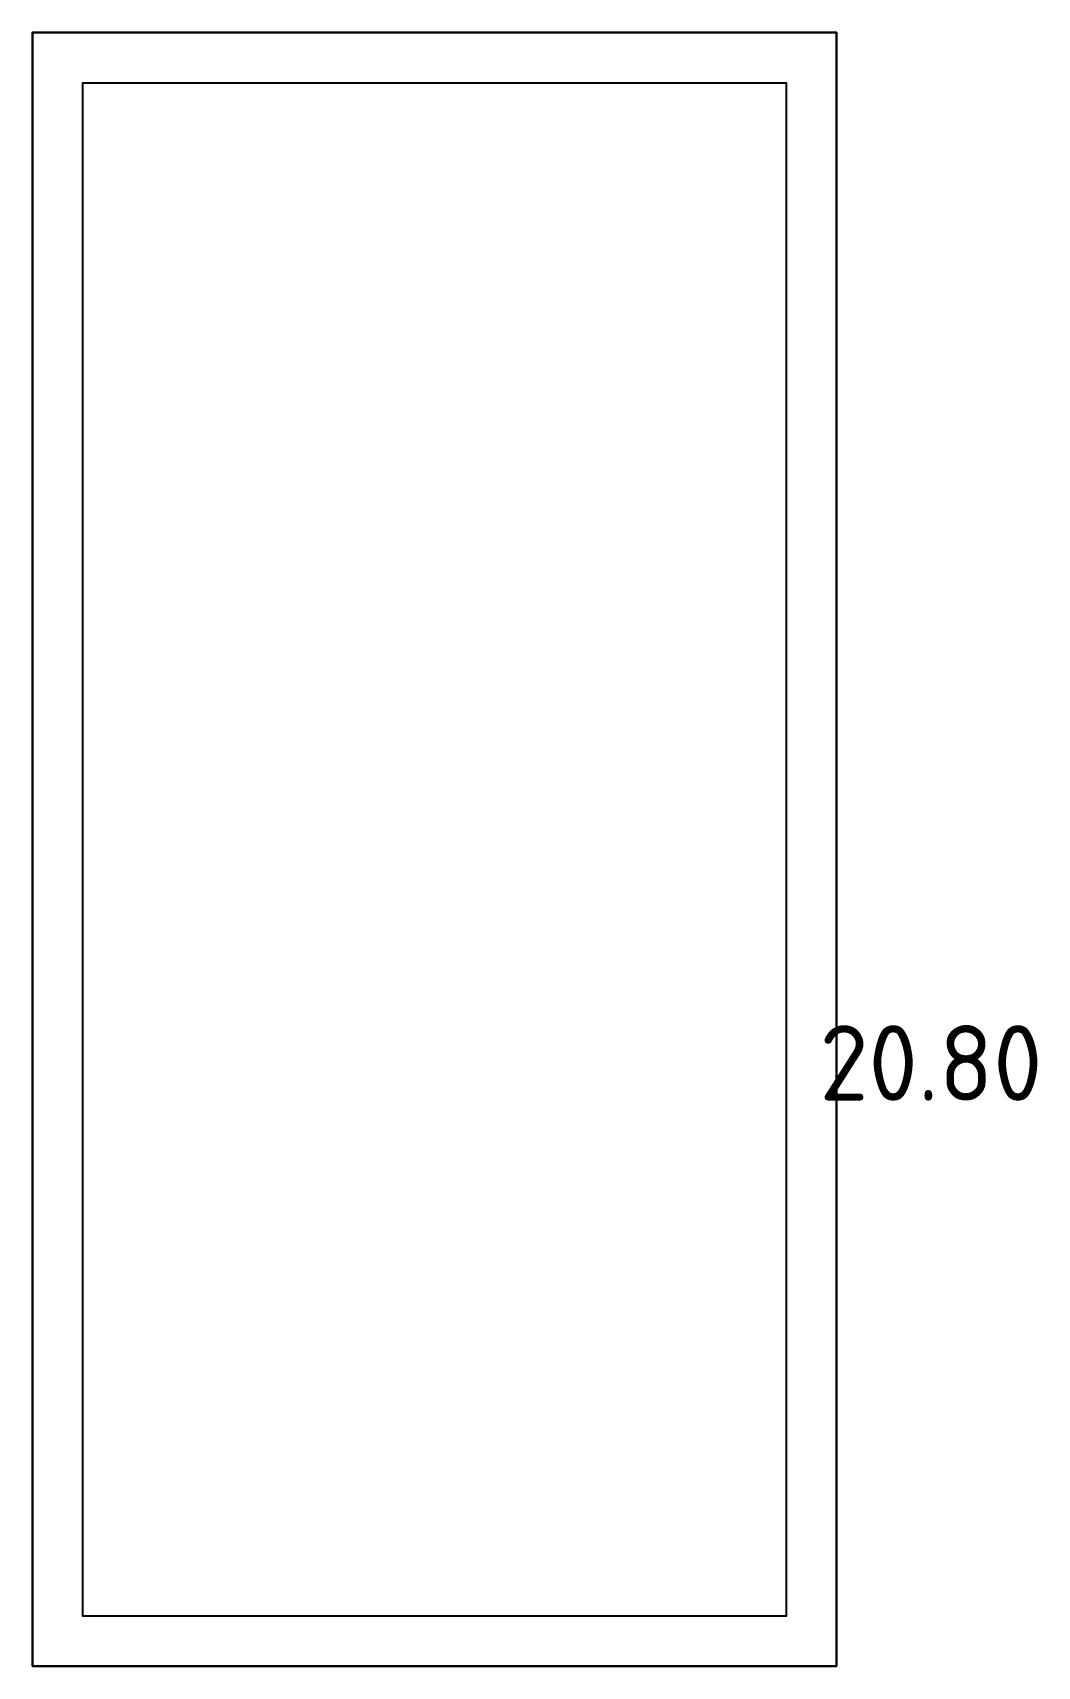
# Model space of a CAD drawing. Header units: millimetres. Extents: x -114775 to 228300, y -175499 to 108657.
# Drawn here: x 35851 to 39851, y -123028 to -116528 of the extents above; entities that cross this region are included whole.
import ezdxf

# ---------------------------------------------------------------- set-up
doc = ezdxf.new("R2010")
doc.units = ezdxf.units.MM
doc.header["$LTSCALE"] = 1000
doc.layers.add('S-降板', color=143, linetype='CONTINUOUS')
doc.styles.get("Standard").update_dxf_attribs({"font": 'tssdeng.shx', "bigfont": 'tssdchn.shx'})

msp = doc.modelspace()

# ---------------------------------------------------------------- linework, layer by layer
at = {"layer": 'S-降板'}
for points in [[(35851, -116527.9), (39051, -116527.9), (39051, -123027.9), (35851, -123027.9)], [(39051, -116527.9), (35851, -116527.9), (35851, -123027.9), (39051, -123027.9)], [(36051, -116727.9), (38851, -116727.9), (38851, -122827.9), (36051, -122827.9)], [(38851, -122827.9), (36051, -122827.9), (36051, -116727.9), (38851, -116727.9)], [(38851, -122827.9), (36051, -122827.9), (36051, -116727.9), (38851, -116727.9)]]:
    msp.add_lwpolyline(points, close=True, dxfattribs=at)

# ---------------------------------------------------------------- texts
msp.add_text('20.80', height=300, dxfattribs=at).set_placement((38983.8, -120777.1))

doc.saveas('drawing.dxf')
